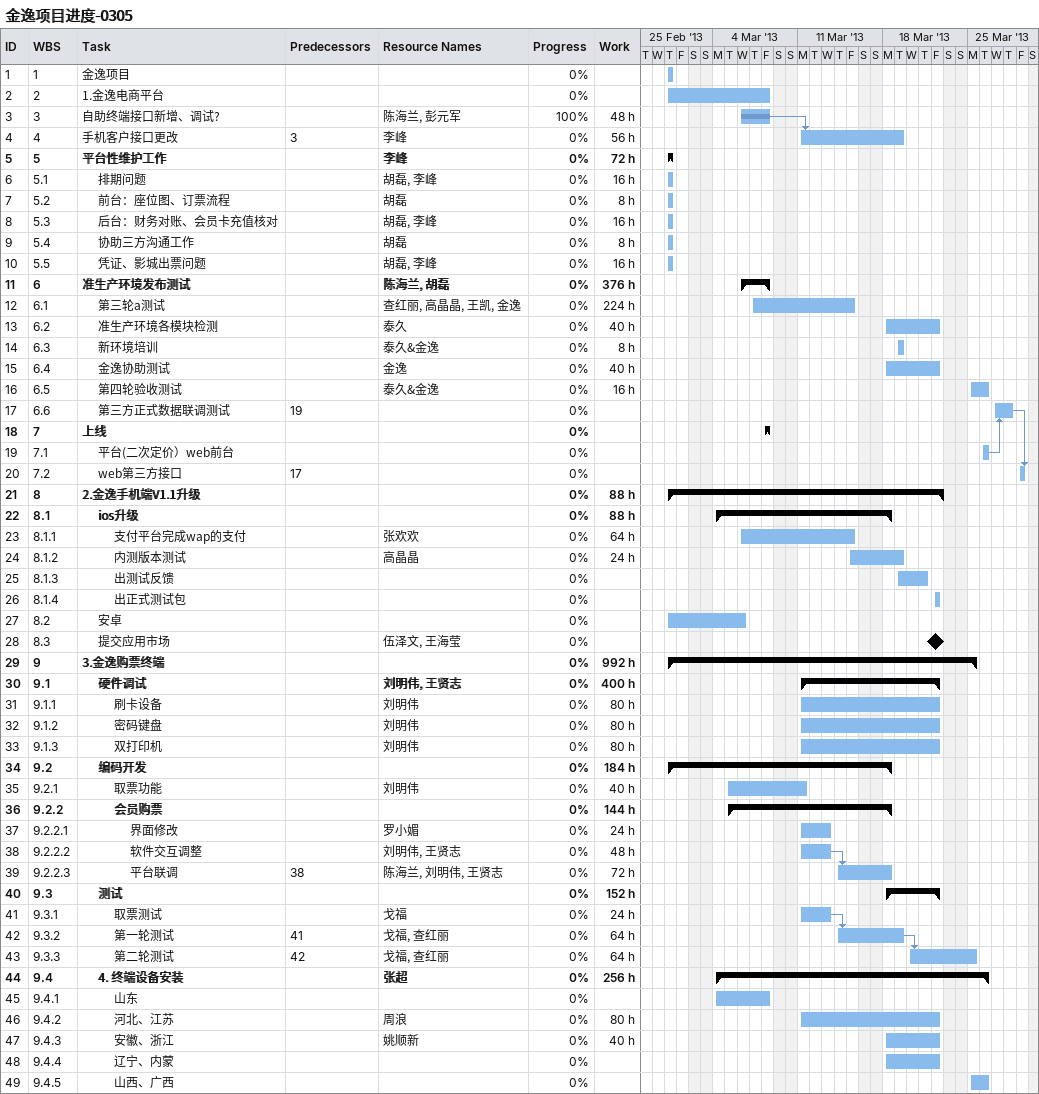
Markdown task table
金逸项目进度-0305

| ID | WBS | Task | Start | Finish | Predecessors | Resources | % complete | Work (h) |
|---|---|---|---|---|---|---|---|---|
| 1 | 1 | 金逸项目 | 2013-02-28 | 2013-02-28 |  |  | 0 |  |
| 2 | 2 | 1.金逸电商平台 | 2013-02-28 | 2013-03-08 |  |  | 0 |  |
| 3 | 3 | 自助终端接口新增、调试? | 2013-03-06 | 2013-03-08 |  | 陈海兰, 彭元军 | 100 | 48 |
| 4 | 4 | 手机客户接口更改 | 2013-03-11 | 2013-03-19 | 3 | 李峰 | 0 | 56 |
| 5 | 5 | **平台性维护工作** | 2013-02-28 | 2013-02-28 |  | 李峰 | 0 | 72 |
| 6 | 5.1 | 排期问题 | 2013-02-28 | 2013-02-28 |  | 胡磊, 李峰 | 0 | 16 |
| 7 | 5.2 | 前台：座位图、订票流程 | 2013-02-28 | 2013-02-28 |  | 胡磊 | 0 | 8 |
| 8 | 5.3 | 后台：财务对账、会员卡充值核对 | 2013-02-28 | 2013-02-28 |  | 胡磊, 李峰 | 0 | 16 |
| 9 | 5.4 | 协助三方沟通工作 | 2013-02-28 | 2013-02-28 |  | 胡磊 | 0 | 8 |
| 10 | 5.5 | 凭证、影城出票问题 | 2013-02-28 | 2013-02-28 |  | 胡磊, 李峰 | 0 | 16 |
| 11 | 6 | **准生产环境发布测试** | 2013-03-06 | 2013-03-08 |  | 陈海兰, 胡磊 | 0 | 376 |
| 12 | 6.1 | 第三轮a测试 | 2013-03-07 | 2013-03-15 |  | 查红丽, 高晶晶, 王凯, 金逸 | 0 | 224 |
| 13 | 6.2 | 准生产环境各模块检测 | 2013-03-18 | 2013-03-22 |  | 泰久 | 0 | 40 |
| 14 | 6.3 | 新环境培训 | 2013-03-19 | 2013-03-19 |  | 泰久&金逸 | 0 | 8 |
| 15 | 6.4 | 金逸协助测试 | 2013-03-18 | 2013-03-22 |  | 金逸 | 0 | 40 |
| 16 | 6.5 | 第四轮验收测试 | 2013-03-25 | 2013-03-26 |  | 泰久&金逸 | 0 | 16 |
| 17 | 6.6 | 第三方正式数据联调测试 | 2013-03-27 | 2013-03-28 | 19 |  | 0 |  |
| 18 | 7 | **上线** | 2013-03-08 | 2013-03-08 |  |  | 0 |  |
| 19 | 7.1 | 平台(二次定价）web前台 | 2013-03-26 | 2013-03-26 |  |  | 0 |  |
| 20 | 7.2 | web第三方接口 | 2013-03-29 | 2013-03-29 | 17 |  | 0 |  |
| 21 | 8 | **2.金逸手机端V1.1升级** | 2013-02-28 | 2013-03-23 |  |  | 0 | 88 |
| 22 | 8.1 | **ios升级** | 2013-03-04 | 2013-03-18 |  |  | 0 | 88 |
| 23 | 8.1.1 | 支付平台完成wap的支付 | 2013-03-06 | 2013-03-15 |  | 张欢欢 | 0 | 64 |
| 24 | 8.1.2 | 内测版本测试 | 2013-03-15 | 2013-03-19 |  | 高晶晶 | 0 | 24 |
| 25 | 8.1.3 | 出测试反馈 | 2013-03-19 | 2013-03-21 |  |  | 0 |  |
| 26 | 8.1.4 | 出正式测试包 | 2013-03-22 | 2013-03-22 |  |  | 0 |  |
| 27 | 8.2 | 安卓 | 2013-02-28 | 2013-03-06 |  |  | 0 |  |
| 28 | 8.3 | 提交应用市场 (milestone) | 2013-03-22 | 2013-03-22 |  | 伍泽文, 王海莹 | 0 |  |
| 29 | 9 | **3.金逸购票终端** | 2013-02-28 | 2013-03-25 |  |  | 0 | 992 |
| 30 | 9.1 | **硬件调试** | 2013-03-11 | 2013-03-22 |  | 刘明伟, 王贤志 | 0 | 400 |
| 31 | 9.1.1 | 刷卡设备 | 2013-03-11 | 2013-03-22 |  | 刘明伟 | 0 | 80 |
| 32 | 9.1.2 | 密码键盘 | 2013-03-11 | 2013-03-22 |  | 刘明伟 | 0 | 80 |
| 33 | 9.1.3 | 双打印机 | 2013-03-11 | 2013-03-22 |  | 刘明伟 | 0 | 80 |
| 34 | 9.2 | **编码开发** | 2013-02-28 | 2013-03-18 |  |  | 0 | 184 |
| 35 | 9.2.1 | 取票功能 | 2013-03-05 | 2013-03-11 |  | 刘明伟 | 0 | 40 |
| 36 | 9.2.2 | **会员购票** | 2013-03-05 | 2013-03-18 |  |  | 0 | 144 |
| 37 | 9.2.2.1 | 界面修改 | 2013-03-11 | 2013-03-13 |  | 罗小媚 | 0 | 24 |
| 38 | 9.2.2.2 | 软件交互调整 | 2013-03-11 | 2013-03-13 |  | 刘明伟, 王贤志 | 0 | 48 |
| 39 | 9.2.2.3 | 平台联调 | 2013-03-14 | 2013-03-18 | 38 | 陈海兰, 刘明伟, 王贤志 | 0 | 72 |
| 40 | 9.3 | **测试** | 2013-03-18 | 2013-03-22 |  |  | 0 | 152 |
| 41 | 9.3.1 | 取票测试 | 2013-03-11 | 2013-03-13 |  | 戈福 | 0 | 24 |
| 42 | 9.3.2 | 第一轮测试 | 2013-03-14 | 2013-03-19 | 41 | 戈福, 查红丽 | 0 | 64 |
| 43 | 9.3.3 | 第二轮测试 | 2013-03-20 | 2013-03-25 | 42 | 戈福, 查红丽 | 0 | 64 |
| 44 | 9.4 | **4. 终端设备安装** | 2013-03-04 | 2013-03-26 |  | 张超 | 0 | 256 |
| 45 | 9.4.1 | 山东 | 2013-03-04 | 2013-03-08 |  |  | 0 |  |
| 46 | 9.4.2 | 河北、江苏 | 2013-03-11 | 2013-03-22 |  | 周浪 | 0 | 80 |
| 47 | 9.4.3 | 安徽、浙江 | 2013-03-18 | 2013-03-22 |  | 姚顺新 | 0 | 40 |
| 48 | 9.4.4 | 辽宁、内蒙 | 2013-03-18 | 2013-03-22 |  |  | 0 |  |
| 49 | 9.4.5 | 山西、广西 | 2013-03-25 | 2013-03-26 |  |  | 0 |  |
